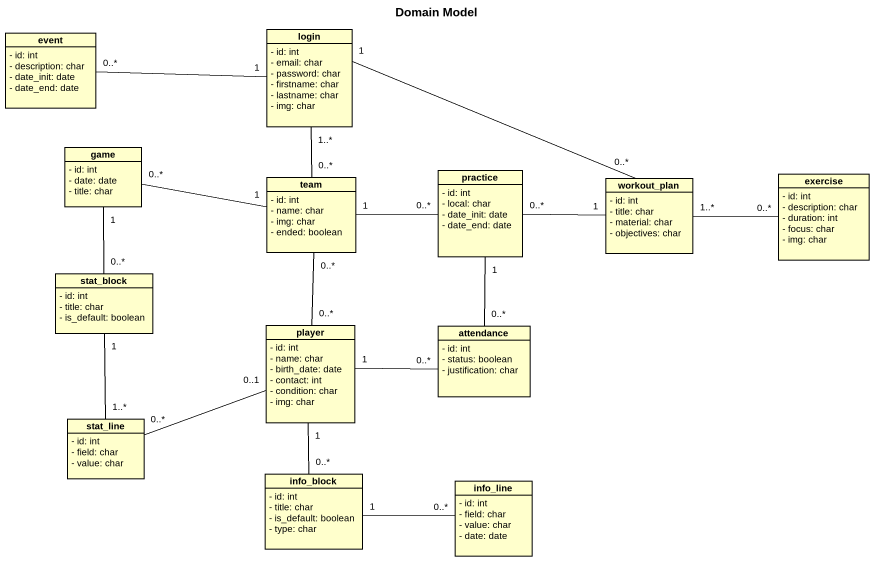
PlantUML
@startuml
title Domain Model
hide circle
hide empty members
skinparam classAttributeIconSize 0
class login {
  - id: int
  - email: char
  - password: char
  - firstname: char
  - lastname: char
  - img: char
}
class event {
  - id: int
  - description: char
  - date_init: date
  - date_end: date
}
class game {
  - id: int
  - date: date
  - title: char
}
class team {
  - id: int
  - name: char
  - img: char
  - ended: boolean
}
class practice {
  - id: int
  - local: char
  - date_init: date
  - date_end: date
}
class workout_plan {
  - id: int
  - title: char
  - material: char
  - objectives: char
}
class exercise {
  - id: int
  - description: char
  - duration: int
  - focus: char
  - img: char
}
class stat_block {
  - id: int
  - title: char
  - is_default: boolean
}
class player {
  - id: int
  - name: char
  - birth_date: date
  - contact: int
  - condition: char
  - img: char
}
class attendance {
  - id: int
  - status: boolean
  - justification: char
}
class stat_line {
  - id: int
  - field: char
  - value: char
}
class info_block {
  - id: int
  - title: char
  - is_default: boolean
  - type: char
}
class info_line {
  - id: int
  - field: char
  - value: char
  - date: date
}
login "1..*" -- "0..*" team
login "1" -right- "0..*" workout_plan
event "0..*" -right- "1" login
game "0..*" -right- "1" team
team "0..*" -- "0..*" player
practice "0..*" -left- "1" team
practice "0..*" -right- "1" workout_plan
exercise "0..*" -left- "1..*" workout_plan
stat_block "0..*" -up- "1" game
attendance "0..*" -up- "1" practice
attendance "0..*" -left- "1" player
stat_line "1..*" -up- "1" stat_block
stat_line "0..*" -right- "0..1" player
info_block "0..*" -up- "1" player
info_line "0..*" -left- "1" info_block
@enduml
